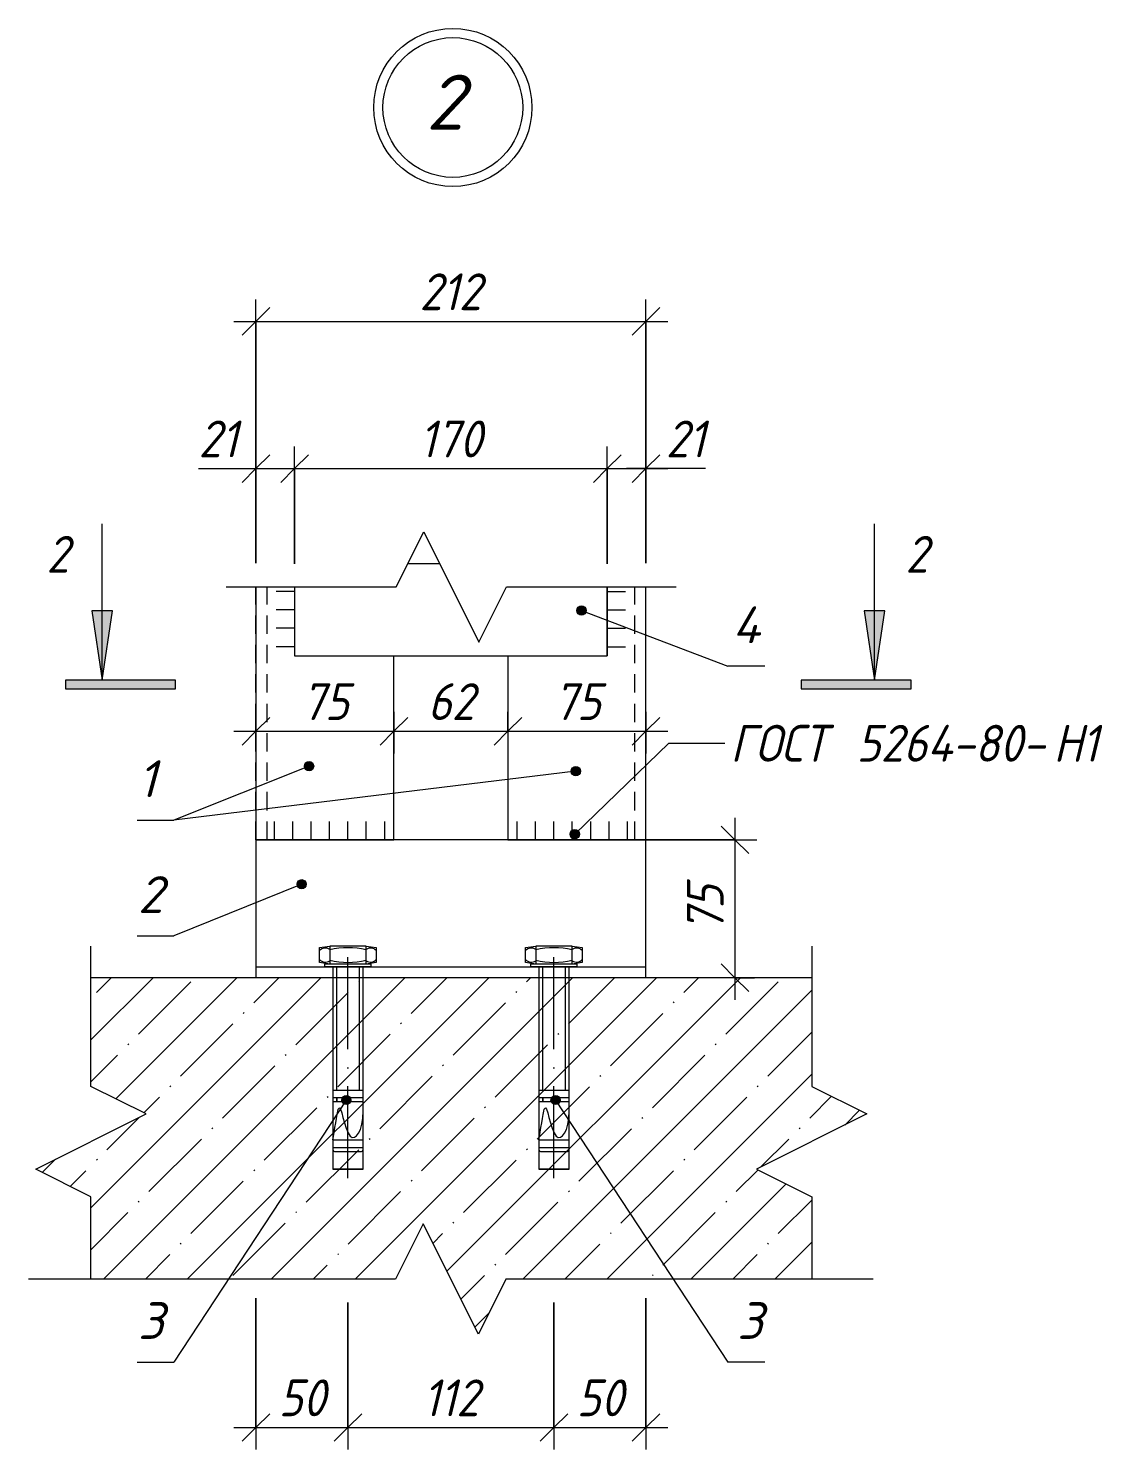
# Model space of a CAD drawing. Header units: millimetres. Extents: x 5003 to 30475, y -140 to 6930.
# Drawn here: x 5917 to 6501, y 4359 to 5132 of the extents above; entities that cross this region are included whole.
import ezdxf

# ---------------------------------------------------------------- set-up
doc = ezdxf.new("R2010")
doc.units = ezdxf.units.MM
doc.linetypes.add('200_ШТРИХ_ш1п0_6_', pattern=[16, 10, -6])
doc.linetypes.add('50_200_ШТРИХ_1Т_ш5_п1_п1_', pattern=[70, 50, -10, 0, -10])
for name, color, linetype, lineweight in [('A-ANNO-DIMS', 7, 'Continuous', 9), ('A-ANNO-DIMS-10', 7, 'Continuous', 9), ('A-ANNO-NOTE', 7, 'Continuous', 9), ('A-DETL', 7, 'Continuous', 9), ('A-DETL-1', 7, 'Continuous', 20), ('A-DETL-2', 7, 'Continuous', 5), ('A-DETL-3', 7, '50_200_ШТРИХ_1Т_ш5_п1_п1_', 5), ('A-DETL-4', 7, '200_ШТРИХ_ш1п0_6_', 5), ('A-DETL-GENF', 7, 'Continuous', 9), ('A-DETL-GENF-1', 7, 'Continuous', 5), ('G-ANNO-TEXT', 7, 'Continuous', 9)]:
    doc.layers.add(name, color=color, linetype=linetype, lineweight=lineweight)
doc.styles.add('ISOCPEUR_B_I', font='', dxfattribs={"height": 30})
doc.styles.add('ISOCPEUR_I', font='isocpeui.ttf', dxfattribs={"width": 0.9, "height": 20})
doc.styles.add('ISOCPEUR_I_1', font='isocpeui.ttf', dxfattribs={"height": 20})
doc.styles.get('ISOCPEUR_B_I').set_extended_font_data('ISOCPEUR', italic=True, bold=True)
doc.dimstyles.new('ISO-2_0_0_9К_СРЕДНИЙ', dxfattribs={"dimscale": 304.8, "dimtxt": 19.919624, "dimasz": 0.049213, "dimexe": 0.03937, "dimexo": 0, "dimgap": 0, "dimtad": 1, "dimdec": 0, "dimzin": 0, "dimdsep": 46, "dimtxsty": 'ISOCPEUR_I', "dimblk1": 'OBLIQUE', "dimblk2": 'OBLIQUE', "dimsah": 1, "dimcen": 0.09, "dimdle": 0.03937, "dimazin": 0, "dimtfac": 1, "dimtdec": 4, "dimtix": 1, "dimtmove": 1, "dimatfit": 3, "dimfxl": 1, "dimtvp": 1, "dimtolj": 1, "dimtzin": 0, "dimarcsym": 2})
doc.dimstyles.new('ISO-2_0_0_9К_СРЕДНИЙ_1', dxfattribs={"dimscale": 304.8, "dimtxt": 19.919624, "dimasz": 0.049213, "dimexe": 0.03937, "dimexo": 0, "dimgap": 0, "dimtad": 1, "dimdec": 0, "dimzin": 0, "dimdsep": 46, "dimtxsty": 'ISOCPEUR_I', "dimblk1": 'OBLIQUE', "dimblk2": 'OBLIQUE', "dimsah": 1, "dimcen": 0.09, "dimdle": 0.03937, "dimazin": 0, "dimtfac": 1, "dimtdec": 4, "dimtix": 1, "dimtmove": 0, "dimatfit": 3, "dimfxl": 1, "dimtvp": 1, "dimtolj": 1, "dimtzin": 0, "dimarcsym": 2})

# ---------------------------------------------------------------- blocks, each defined once
blk = doc.blocks.new('DET_L_Линия разрыва1 - М10-32921313-АР1_Узлы металлических стоек  3 этажа')
at = {"layer": 'A-DETL-GENF-1'}
for p, q in [((91.27, 30), (76.27, 0)), ((121.27, -30), (91.27, 30)), ((76.27, 0), (0, 0)), ((136.27, 0), (121.27, -30)), ((181.04, 0), (136.27, 0))]:
    blk.add_line(p, q, dxfattribs=at)
blk = doc.blocks.new('DET_L_Линия разрыва1 - М10-32921314-АР1_Узлы металлических стоек  3 этажа')
at = {"layer": 'A-DETL-GENF-1'}
for p, q in [((91.27, 30), (76.27, 0)), ((121.27, -30), (91.27, 30)), ((76.27, 0), (31.49, 0)), ((136.27, 0), (121.27, -30)), ((212.53, 0), (136.27, 0))]:
    blk.add_line(p, q, dxfattribs=at)
blk = doc.blocks.new('DET_L_Линия разрыва1 - М10-32921316-АР1_Узлы металлических стоек  3 этажа')
at = {"layer": 'A-DETL-GENF-1'}
for p, q in [((214.62, 30), (199.62, 0)), ((244.62, -30), (214.62, 30)), ((199.62, 0), (0, 0)), ((259.62, 0), (244.62, -30)), ((459.24, 0), (259.62, 0))]:
    blk.add_line(p, q, dxfattribs=at)
blk = doc.blocks.new('DET_L_Линия разрыва1 - М10-32921348-АР1_Узлы металлических стоек  3 этажа')
at = {"layer": 'A-DETL-GENF-1'}
for p, q in [((107.34, 30), (92.34, 0)), ((137.34, -30), (107.34, 30)), ((92.34, 0), (0, 0)), ((152.34, 0), (137.34, -30)), ((244.68, 0), (152.34, 0))]:
    blk.add_line(p, q, dxfattribs=at)
blk = doc.blocks.new('DIMBLOCK25-АР1_Узлы металлических стоек  3 этажа')
at = {"layer": 'A-ANNO-DIMS-10'}
for p, q in [((6040.24, 4760.31), (6040.24, 4737.71)), ((6040.24, 4749.71), (6040.24, 4760.31)), ((6115.24, 4760.31), (6115.24, 4737.71)), ((6115.24, 4749.71), (6115.24, 4760.31)), ((6028.24, 4749.71), (6115.24, 4749.71))]:
    blk.add_line(p, q, dxfattribs=at)
at = {"layer": 'A-ANNO-DIMS-10', "lineweight": 20}
for p, q in [((6040.24, 4749.71), (6047.74, 4757.21)), ((6115.24, 4749.71), (6122.74, 4757.21)), ((6040.24, 4749.71), (6032.74, 4742.21)), ((6115.24, 4749.71), (6107.74, 4742.21))]:
    blk.add_line(p, q, dxfattribs=at)
at = {"layer": 'A-ANNO-DIMS-10', "color": 0, "insert": (6065.1, 4775.84), "char_height": 20, "width": 30.3391, "attachment_point": 1, "line_spacing_factor": 1.149209, "style": 'ISOCPEUR_I'}
blk.add_mtext('75', dxfattribs=at)
blk = doc.blocks.new('_Oblique')
at = {"color": 0, "linetype": 'ByBlock', "lineweight": -2}
blk.add_line((-0.5, -0.5), (0.5, 0.5), dxfattribs=at)
blk = doc.blocks.new('DIMBLOCK26-АР1_Узлы металлических стоек  3 этажа')
at = {"layer": 'A-ANNO-DIMS-10'}
for p, q in [((6115.24, 4760.31), (6115.24, 4737.71)), ((6115.24, 4749.71), (6115.24, 4760.31)), ((6177.24, 4760.31), (6177.24, 4737.71)), ((6177.24, 4749.71), (6177.24, 4760.31)), ((6115.24, 4749.71), (6177.24, 4749.71))]:
    blk.add_line(p, q, dxfattribs=at)
at = {"layer": 'A-ANNO-DIMS-10', "lineweight": 20}
for p, q in [((6115.24, 4749.71), (6122.74, 4757.21)), ((6177.24, 4749.71), (6184.74, 4757.21)), ((6115.24, 4749.71), (6107.74, 4742.21)), ((6177.24, 4749.71), (6169.74, 4742.21))]:
    blk.add_line(p, q, dxfattribs=at)
at = {"layer": 'A-ANNO-DIMS-10', "color": 0, "insert": (6133.6, 4775.84), "char_height": 20, "width": 30.3391, "attachment_point": 1, "line_spacing_factor": 1.149209, "style": 'ISOCPEUR_I'}
blk.add_mtext('62', dxfattribs=at)
blk = doc.blocks.new('DIMBLOCK27-АР1_Узлы металлических стоек  3 этажа')
at = {"layer": 'A-ANNO-DIMS-10'}
for p, q in [((6177.24, 4760.31), (6177.24, 4737.71)), ((6177.24, 4749.71), (6177.24, 4760.31)), ((6252.24, 4760.31), (6252.24, 4737.71)), ((6252.24, 4749.71), (6252.24, 4760.31)), ((6177.24, 4749.71), (6264.24, 4749.71))]:
    blk.add_line(p, q, dxfattribs=at)
at = {"layer": 'A-ANNO-DIMS-10', "lineweight": 20}
for p, q in [((6177.24, 4749.71), (6184.74, 4757.21)), ((6252.24, 4749.71), (6259.74, 4757.21)), ((6177.24, 4749.71), (6169.74, 4742.21)), ((6252.24, 4749.71), (6244.74, 4742.21))]:
    blk.add_line(p, q, dxfattribs=at)
at = {"layer": 'A-ANNO-DIMS-10', "color": 0, "insert": (6202.1, 4775.84), "char_height": 20, "width": 30.3391, "attachment_point": 1, "line_spacing_factor": 1.149209, "style": 'ISOCPEUR_I'}
blk.add_mtext('75', dxfattribs=at)
blk = doc.blocks.new('DIMBLOCK28-АР1_Узлы металлических стоек  3 этажа')
at = {"layer": 'A-ANNO-DIMS-10'}
for p, q in [((6040.24, 4879.41), (6040.24, 4904.54)), ((6061.24, 4840.71), (6061.24, 4904.54)), ((6009.02, 4892.54), (6030.47, 4892.54)), ((6028.24, 4892.54), (6061.24, 4892.54)), ((6030.47, 4892.54), (6050.74, 4892.54)), ((6040.24, 4892.54), (6040.24, 4879.41)), ((6061.24, 4892.54), (6061.24, 4840.71))]:
    blk.add_line(p, q, dxfattribs=at)
at = {"layer": 'A-ANNO-DIMS-10', "lineweight": 20}
for p, q in [((6040.24, 4892.54), (6047.74, 4900.04)), ((6061.24, 4892.54), (6068.74, 4900.04)), ((6040.24, 4892.54), (6032.74, 4885.04)), ((6061.24, 4892.54), (6053.74, 4885.04))]:
    blk.add_line(p, q, dxfattribs=at)
at = {"layer": 'A-ANNO-DIMS-10', "color": 0, "insert": (6009.02, 4918.67), "char_height": 20, "width": 25.7423, "attachment_point": 1, "line_spacing_factor": 1.149209, "style": 'ISOCPEUR_I'}
blk.add_mtext('21', dxfattribs=at)
blk = doc.blocks.new('DIMBLOCK29-АР1_Узлы металлических стоек  3 этажа')
at = {"layer": 'A-ANNO-DIMS-10'}
for p, q in [((6061.24, 4840.71), (6061.24, 4904.54)), ((6231.24, 4840.71), (6231.24, 4904.54)), ((6061.24, 4892.54), (6231.24, 4892.54)), ((6061.24, 4892.54), (6061.24, 4840.71)), ((6231.24, 4892.54), (6231.24, 4840.71))]:
    blk.add_line(p, q, dxfattribs=at)
at = {"layer": 'A-ANNO-DIMS-10', "lineweight": 20}
for p, q in [((6061.24, 4892.54), (6068.74, 4900.04)), ((6231.24, 4892.54), (6238.74, 4900.04)), ((6061.24, 4892.54), (6053.74, 4885.04)), ((6231.24, 4892.54), (6223.74, 4885.04))]:
    blk.add_line(p, q, dxfattribs=at)
at = {"layer": 'A-ANNO-DIMS-10', "color": 0, "insert": (6129.19, 4918.67), "char_height": 20, "width": 40.9118, "attachment_point": 1, "line_spacing_factor": 1.149209, "style": 'ISOCPEUR_I'}
blk.add_mtext('170', dxfattribs=at)
blk = doc.blocks.new('DIMBLOCK30-АР1_Узлы металлических стоек  3 этажа')
at = {"layer": 'A-ANNO-DIMS-10'}
for p, q in [((6231.24, 4840.71), (6231.24, 4904.54)), ((6252.24, 4879.41), (6252.24, 4904.54)), ((6231.24, 4892.54), (6264.24, 4892.54)), ((6231.24, 4892.54), (6231.24, 4840.71)), ((6263.15, 4892.54), (6241.74, 4892.54)), ((6252.24, 4892.54), (6252.24, 4879.41)), ((6284.6, 4892.54), (6263.15, 4892.54))]:
    blk.add_line(p, q, dxfattribs=at)
at = {"layer": 'A-ANNO-DIMS-10', "lineweight": 20}
for p, q in [((6231.24, 4892.54), (6238.74, 4900.04)), ((6252.24, 4892.54), (6259.74, 4900.04)), ((6231.24, 4892.54), (6223.74, 4885.04)), ((6252.24, 4892.54), (6244.74, 4885.04))]:
    blk.add_line(p, q, dxfattribs=at)
at = {"layer": 'A-ANNO-DIMS-10', "color": 0, "insert": (6263.15, 4918.67), "char_height": 20, "width": 25.7423, "attachment_point": 1, "line_spacing_factor": 1.149209, "style": 'ISOCPEUR_I'}
blk.add_mtext('21', dxfattribs=at)
blk = doc.blocks.new('DIMBLOCK31-АР1_Узлы металлических стоек  3 этажа')
at = {"layer": 'A-ANNO-DIMS-10'}
for p, q in [((6040.24, 4841.08), (6040.24, 4984.54)), ((6252.24, 4841.08), (6252.24, 4984.54)), ((6028.24, 4972.54), (6264.24, 4972.54)), ((6040.24, 4972.54), (6040.24, 4841.08)), ((6252.24, 4972.54), (6252.24, 4841.08))]:
    blk.add_line(p, q, dxfattribs=at)
at = {"layer": 'A-ANNO-DIMS-10', "lineweight": 20}
for p, q in [((6040.24, 4972.54), (6047.74, 4980.04)), ((6252.24, 4972.54), (6259.74, 4980.04)), ((6040.24, 4972.54), (6032.74, 4965.04)), ((6252.24, 4972.54), (6244.74, 4965.04))]:
    blk.add_line(p, q, dxfattribs=at)
at = {"layer": 'A-ANNO-DIMS-10', "color": 0, "insert": (6129.19, 4998.67), "char_height": 20, "width": 40.9118, "attachment_point": 1, "line_spacing_factor": 1.149209, "style": 'ISOCPEUR_I'}
blk.add_mtext('212', dxfattribs=at)
blk = doc.blocks.new('DIMBLOCK32-АР1_Узлы металлических стоек  3 этажа')
at = {"layer": 'A-ANNO-DIMS-10'}
for p, q in [((6040.24, 4441.55), (6040.24, 4359.17)), ((6040.24, 4371.17), (6040.24, 4441.55)), ((6090.24, 4439.09), (6090.24, 4359.17)), ((6090.24, 4371.17), (6090.24, 4439.09)), ((6028.24, 4371.17), (6090.24, 4371.17))]:
    blk.add_line(p, q, dxfattribs=at)
at = {"layer": 'A-ANNO-DIMS-10', "lineweight": 20}
for p, q in [((6040.24, 4371.17), (6047.74, 4378.67)), ((6090.24, 4371.17), (6097.74, 4378.67)), ((6040.24, 4371.17), (6032.74, 4363.67)), ((6090.24, 4371.17), (6082.74, 4363.67))]:
    blk.add_line(p, q, dxfattribs=at)
at = {"layer": 'A-ANNO-DIMS-10', "color": 0, "insert": (6052.6, 4397.3), "char_height": 20, "width": 30.3391, "attachment_point": 1, "line_spacing_factor": 1.149209, "style": 'ISOCPEUR_I'}
blk.add_mtext('50', dxfattribs=at)
blk = doc.blocks.new('DIMBLOCK33-АР1_Узлы металлических стоек  3 этажа')
at = {"layer": 'A-ANNO-DIMS-10'}
for p, q in [((6090.24, 4439.09), (6090.24, 4359.17)), ((6090.24, 4371.17), (6090.24, 4439.09)), ((6202.24, 4439.09), (6202.24, 4359.17)), ((6202.24, 4371.17), (6202.24, 4439.09)), ((6090.24, 4371.17), (6202.24, 4371.17))]:
    blk.add_line(p, q, dxfattribs=at)
at = {"layer": 'A-ANNO-DIMS-10', "lineweight": 20}
for p, q in [((6090.24, 4371.17), (6097.74, 4378.67)), ((6202.24, 4371.17), (6209.74, 4378.67)), ((6090.24, 4371.17), (6082.74, 4363.67)), ((6202.24, 4371.17), (6194.74, 4363.67))]:
    blk.add_line(p, q, dxfattribs=at)
at = {"layer": 'A-ANNO-DIMS-10', "color": 0, "insert": (6131.11, 4397.3), "char_height": 20, "width": 36.315, "attachment_point": 1, "line_spacing_factor": 1.149209, "style": 'ISOCPEUR_I'}
blk.add_mtext('112', dxfattribs=at)
blk = doc.blocks.new('DIMBLOCK34-АР1_Узлы металлических стоек  3 этажа')
at = {"layer": 'A-ANNO-DIMS-10'}
for p, q in [((6202.24, 4439.09), (6202.24, 4359.17)), ((6202.24, 4371.17), (6202.24, 4439.09)), ((6252.24, 4441.55), (6252.24, 4359.17)), ((6252.24, 4371.17), (6252.24, 4441.55)), ((6202.24, 4371.17), (6264.24, 4371.17))]:
    blk.add_line(p, q, dxfattribs=at)
at = {"layer": 'A-ANNO-DIMS-10', "lineweight": 20}
for p, q in [((6202.24, 4371.17), (6209.74, 4378.67)), ((6252.24, 4371.17), (6259.74, 4378.67)), ((6202.24, 4371.17), (6194.74, 4363.67)), ((6252.24, 4371.17), (6244.74, 4363.67))]:
    blk.add_line(p, q, dxfattribs=at)
at = {"layer": 'A-ANNO-DIMS-10', "color": 0, "insert": (6214.6, 4397.3), "char_height": 20, "width": 30.3391, "attachment_point": 1, "line_spacing_factor": 1.149209, "style": 'ISOCPEUR_I'}
blk.add_mtext('50', dxfattribs=at)
blk = doc.blocks.new('_AT__Текстовая выноска1 - _AT__Текстовая выноска 2-25057224-АР1_Узлы металлических стоек  3 этажа')
at = {"layer": 'A-ANNO-NOTE'}
blk.add_line((0, 0), (2, 0), dxfattribs=at)
blk = doc.blocks.new('_AT__Текстовая выноска1 - _AT__Текстовая выноска 2-25057332-АР1_Узлы металлических стоек  3 этажа')
at = {"layer": 'A-ANNO-NOTE'}
blk.add_line((0, 0), (2, 0), dxfattribs=at)
blk = doc.blocks.new('DIMBLOCK35-АР1_Узлы металлических стоек  3 этажа')
at = {"layer": 'A-ANNO-DIMS-10', "lineweight": 20}
for p, q in [((6300.63, 4690.71), (6293.13, 4698.21)), ((6300.63, 4690.71), (6308.13, 4683.21)), ((6300.63, 4615.71), (6293.13, 4623.21)), ((6300.63, 4615.71), (6308.13, 4608.21))]:
    blk.add_line(p, q, dxfattribs=at)
at = {"layer": 'A-ANNO-DIMS-10'}
for p, q in [((6300.63, 4702.71), (6300.63, 4603.71)), ((6252.24, 4690.71), (6312.63, 4690.71)), ((6300.63, 4690.71), (6252.24, 4690.71)), ((6311.23, 4615.71), (6288.63, 4615.71)), ((6300.63, 4615.71), (6311.23, 4615.71))]:
    blk.add_line(p, q, dxfattribs=at)
at = {"layer": 'A-ANNO-DIMS-10', "color": 0, "insert": (6274.5, 4640.57), "char_height": 20, "width": 30.3391, "attachment_point": 1, "rotation": 90, "line_spacing_factor": 1.149209, "style": 'ISOCPEUR_I'}
blk.add_mtext('75', dxfattribs=at)

msp = doc.modelspace()

# ---------------------------------------------------------------- hatches: boundary and pattern name
at = {"layer": 'A-ANNO-NOTE'}
h = msp.add_hatch(color=256, dxfattribs=at)
edge = h.paths.add_edge_path(flags=0)
edge.add_arc((6217.24, 4815.37), 2.5, 0, 360)
h = msp.add_hatch(color=256, dxfattribs=at)
edge = h.paths.add_edge_path(flags=0)
edge.add_arc((6069.12, 4730.74), 2.5, 0, 360)
h = msp.add_hatch(color=256, dxfattribs=at)
edge = h.paths.add_edge_path(flags=0)
edge.add_arc((6214.15, 4728), 2.5, 0, 360)
h = msp.add_hatch(color=256, dxfattribs=at)
edge = h.paths.add_edge_path(flags=0)
edge.add_arc((6065.12, 4666.54), 2.5, 0, 360)
h = msp.add_hatch(color=256, dxfattribs=at)
edge = h.paths.add_edge_path(flags=0)
edge.add_arc((6089.34, 4549.2), 2.5, 0, 360)
h = msp.add_hatch(color=256, dxfattribs=at)
edge = h.paths.add_edge_path(flags=0)
edge.add_arc((6203.14, 4549.2), 2.5, 0, 360)
at = {"layer": 'A-DETL-GENF'}
for points in [[(5956.6, 4777.51), (5962.25, 4815.22), (5950.94, 4815.22)], [(6376.48, 4777.51), (6382.14, 4815.22), (6370.83, 4815.22)], [(5962.25, 4772.82), (5996.47, 4772.82), (5996.47, 4777.51), (5936.6, 4777.51), (5936.6, 4772.82), (5957.3, 4772.82)], [(6396.48, 4772.82), (6396.48, 4777.51), (6336.61, 4777.51), (6336.61, 4772.82), (6382.14, 4772.82)]]:
    msp.add_hatch(color=256, dxfattribs=at).paths.add_polyline_path(points, flags=0)
at = {"layer": 'A-DETL-GENF-1'}
h = msp.add_hatch(dxfattribs=at)
h.set_pattern_fill('FP_1', color=256, style=0, pattern_type=2)
h.set_pattern_definition([(45, (0, 0), (-22.80985, 22.80985), []), (45, (22.81, 0), (-22.80985, 22.80985), [40.323, -8.065, 0.671, -7.394])])
h.paths.add_polyline_path([(6161.15, 4421.85), (6176.15, 4451.85), (6342.42, 4451.85), (6342.42, 4496.63), (6312.42, 4511.63), (6372.42, 4541.63), (6342.42, 4556.63), (6342.42, 4615.71), (5950.48, 4615.71), (5950.48, 4556.63), (5980.48, 4541.63), (5920.48, 4511.63), (5950.48, 4496.63), (5950.48, 4451.85), (6116.15, 4451.85), (6131.15, 4481.85), (6146.15, 4451.85)], flags=0)
at = {"layer": 'G-ANNO-TEXT'}
h = msp.add_hatch(color=256, dxfattribs=at)
edge = h.paths.add_edge_path(flags=0)
edge.add_arc((6213.62, 4693.79), 2.5, 0, 360)

# ---------------------------------------------------------------- linework, layer by layer
at = {"layer": 'A-ANNO-NOTE'}
for p, q in [((6217.24, 4815.37), (6296.82, 4785.06)), ((6069.12, 4730.74), (5995.65, 4701.42)), ((6214.15, 4728), (5995.65, 4701.42)), ((6065.12, 4666.54), (5995.65, 4638.43)), ((6089.34, 4549.2), (5995.65, 4406.76)), ((6203.14, 4549.2), (6296.82, 4406.76))]:
    msp.add_line(p, q, dxfattribs=at)
for centre in [(6217.24, 4815.37), (6069.12, 4730.74), (6214.15, 4728), (6065.12, 4666.54), (6089.34, 4549.2), (6203.14, 4549.2)]:
    msp.add_circle(centre, 2.5, dxfattribs=at)
at = {"layer": 'A-DETL'}
for p, q in [((6140.18, 4840.71), (6122.68, 4840.71)), ((6040.24, 4828.21), (6040.24, 4690.71)), ((6061.24, 4828.21), (6061.24, 4790.71)), ((6061.24, 4828.21), (6061.24, 4790.71)), ((6231.24, 4790.71), (6231.24, 4828.21)), ((6231.24, 4828.21), (6231.24, 4790.71)), ((6252.24, 4690.71), (6252.24, 4828.21)), ((5950.94, 4815.22), (5956.6, 4777.51)), ((5962.25, 4815.22), (5950.94, 4815.22)), ((5956.6, 4777.51), (5962.25, 4815.22)), ((6382.14, 4815.22), (6370.83, 4815.22)), ((6370.83, 4815.22), (6376.48, 4777.51)), ((6376.48, 4777.51), (6382.14, 4815.22)), ((6061.24, 4790.71), (6231.24, 4790.71)), ((6115.24, 4690.71), (6115.24, 4790.71)), ((6177.24, 4790.71), (6177.24, 4690.71)), ((5936.6, 4777.51), (5936.6, 4772.82)), ((5956.6, 4777.51), (5936.6, 4777.51)), ((5996.47, 4777.51), (5956.6, 4777.51)), ((5996.47, 4772.82), (5996.47, 4777.51)), ((6376.48, 4777.51), (6336.61, 4777.51)), ((6336.61, 4777.51), (6336.61, 4772.82)), ((6396.48, 4777.51), (6376.48, 4777.51)), ((6396.48, 4772.82), (6396.48, 4777.51)), ((5936.6, 4772.82), (5996.47, 4772.82)), ((6336.61, 4772.82), (6396.48, 4772.82)), ((6040.24, 4690.71), (6040.24, 4621.71)), ((6040.24, 4690.71), (6115.24, 4690.71)), ((6115.24, 4690.71), (6040.24, 4690.71)), ((6252.24, 4690.71), (6115.24, 4690.71)), ((6177.24, 4690.71), (6252.24, 4690.71)), ((6252.24, 4621.71), (6252.24, 4690.71)), ((6040.24, 4621.71), (6040.24, 4615.71)), ((6040.24, 4621.71), (6252.24, 4621.71)), ((6252.24, 4615.71), (6252.24, 4621.71))]:
    msp.add_line(p, q, dxfattribs=at)
for radius in [43, 38]:
    msp.add_circle((6147.27, 5088.86), radius, dxfattribs=at)
at = {"layer": 'A-DETL-1'}
msp.add_line((6342.42, 4615.71), (5950.48, 4615.71), dxfattribs=at)
at = {"layer": 'A-DETL-2'}
for p, q in [((5956.6, 4777.51), (5956.6, 4862.51)), ((6376.48, 4777.51), (6376.48, 4862.51)), ((6061.24, 4825.71), (6051.24, 4825.71)), ((6231.24, 4825.71), (6241.24, 4825.71)), ((6061.24, 4815.71), (6051.24, 4815.71)), ((6231.24, 4815.71), (6241.24, 4815.71)), ((6061.24, 4805.71), (6051.24, 4805.71)), ((6231.24, 4805.71), (6241.24, 4805.71)), ((6061.24, 4795.71), (6051.24, 4795.71)), ((6231.24, 4795.71), (6241.24, 4795.71)), ((6050.24, 4690.71), (6050.24, 4700.71)), ((6060.24, 4690.71), (6060.24, 4700.71)), ((6070.24, 4690.71), (6070.24, 4700.71)), ((6080.24, 4690.71), (6080.24, 4700.71)), ((6090.24, 4690.71), (6090.24, 4700.71)), ((6100.24, 4690.71), (6100.24, 4700.71)), ((6110.24, 4690.71), (6110.24, 4700.71)), ((6182.24, 4690.71), (6182.24, 4700.71)), ((6192.24, 4690.71), (6192.24, 4700.71)), ((6202.24, 4690.71), (6202.24, 4700.71)), ((6212.24, 4690.71), (6212.24, 4700.71)), ((6222.24, 4690.71), (6222.24, 4700.71)), ((6232.24, 4690.71), (6232.24, 4700.71)), ((6242.24, 4690.71), (6242.24, 4700.71)), ((6074.83, 4632.11), (6080.32, 4632.88)), ((6074.83, 4623.92), (6074.83, 4632.11)), ((6100.16, 4632.9), (6080.32, 4632.9)), ((6080.32, 4632.9), (6080.32, 4623.15)), ((6100.16, 4623.15), (6100.16, 4632.9)), ((6100.16, 4632.88), (6105.65, 4632.11)), ((6105.65, 4632.11), (6105.65, 4623.92)), ((6186.83, 4632.11), (6192.32, 4632.88)), ((6186.83, 4623.92), (6186.83, 4632.11)), ((6212.16, 4632.9), (6192.32, 4632.9)), ((6192.32, 4632.9), (6192.32, 4623.15)), ((6212.16, 4623.15), (6212.16, 4632.9)), ((6212.16, 4632.88), (6217.65, 4632.11)), ((6217.65, 4632.11), (6217.65, 4623.92)), ((6080.32, 4623.15), (6074.83, 4623.92)), ((6102.91, 4623.15), (6077.56, 4623.15)), ((6077.56, 4623.15), (6077.56, 4621.71)), ((6102.91, 4621.71), (6077.56, 4621.71)), ((6100.16, 4623.15), (6080.32, 4623.15)), ((6081.97, 4621.71), (6081.97, 4511.71)), ((6084.08, 4621.71), (6084.08, 4554.65)), ((6096.39, 4621.71), (6096.39, 4554.65)), ((6098.5, 4511.71), (6098.5, 4621.71)), ((6105.65, 4623.92), (6100.16, 4623.15)), ((6102.91, 4621.71), (6102.91, 4623.15)), ((6192.32, 4623.15), (6186.83, 4623.92)), ((6214.91, 4623.15), (6189.56, 4623.15)), ((6189.56, 4623.15), (6189.56, 4621.71)), ((6214.91, 4621.71), (6189.56, 4621.71)), ((6212.16, 4623.15), (6192.32, 4623.15)), ((6193.97, 4621.71), (6193.97, 4511.71)), ((6196.08, 4621.71), (6196.08, 4554.65)), ((6208.39, 4621.71), (6208.39, 4554.65)), ((6210.5, 4511.71), (6210.5, 4621.71)), ((6217.65, 4623.92), (6212.16, 4623.15)), ((6214.91, 4621.71), (6214.91, 4623.15)), ((6081.97, 4554.65), (6098.5, 4554.65)), ((6193.97, 4554.65), (6210.5, 4554.65)), ((6081.97, 4550.52), (6098.5, 4550.52)), ((6081.97, 4548.45), (6098.5, 4548.45)), ((6084.04, 4550.52), (6084.04, 4548.45)), ((6084.13, 4550.52), (6084.13, 4548.45)), ((6193.97, 4550.52), (6210.5, 4550.52)), ((6193.97, 4548.45), (6210.5, 4548.45)), ((6196.04, 4550.52), (6196.04, 4548.45)), ((6196.13, 4550.52), (6196.13, 4548.45)), ((6081.97, 4527.49), (6098.5, 4527.49)), ((6081.97, 4523.36), (6098.5, 4523.36)), ((6082.94, 4521.29), (6097.53, 4521.29)), ((6193.97, 4527.49), (6210.5, 4527.49)), ((6193.97, 4523.36), (6210.5, 4523.36)), ((6194.94, 4521.29), (6209.53, 4521.29)), ((6098.5, 4511.71), (6081.97, 4511.71)), ((6081.97, 4511.71), (6098.5, 4511.71)), ((6210.5, 4511.71), (6193.97, 4511.71)), ((6193.97, 4511.71), (6210.5, 4511.71))]:
    msp.add_line(p, q, dxfattribs=at)
for centre, radius, start, end in [((6077.96, 4627.59), 4.23, 56.08031, 137.7236), ((6090.24, 4589.17), 42.85, 76.6145, 103.3855), ((6102.52, 4627.59), 4.23, 42.2764, 123.91969), ((6189.96, 4627.59), 4.23, 56.08031, 137.7236), ((6202.24, 4589.17), 42.85, 76.6145, 103.3855), ((6214.52, 4627.59), 4.23, 42.2764, 123.91969), ((6077.96, 4628.45), 4.23, 222.2764, 303.91969), ((6090.24, 4666.87), 42.85, 256.6145, 283.3855), ((6102.52, 4628.45), 4.23, 236.08031, 317.7236), ((6189.96, 4628.45), 4.23, 222.2764, 303.91969), ((6202.24, 4666.87), 42.85, 256.6145, 283.3855), ((6214.52, 4628.45), 4.23, 236.08031, 317.7236), ((6083.15, 4522.65), 1.38, 210.89949, 261.27655), ((6097.32, 4522.65), 1.38, 278.72345, 329.10051), ((6195.15, 4522.65), 1.38, 210.89949, 261.27655), ((6209.32, 4522.65), 1.38, 278.72345, 329.10051)]:
    msp.add_arc(centre, radius, start, end, dxfattribs=at)
for points in [[(6081.97, 4527.49), (6083.15, 4532.21), (6085.61, 4557.67), (6089.37, 4520.19), (6098.5, 4532.18), (6098.5, 4543.18)], [(6193.97, 4527.49), (6195.15, 4532.21), (6197.61, 4557.67), (6201.37, 4520.19), (6210.5, 4532.18), (6210.5, 4543.18)]]:
    msp.add_open_spline(points, degree=3, knots=[3.947128, 3.947128, 3.947128, 3.947128, 10.095996, 20.129437, 28.583816, 28.583816, 28.583816, 28.583816], dxfattribs=at)
at = {"layer": 'A-DETL-3'}
for p, q in [((6090.24, 4506.71), (6090.24, 4636.71)), ((6202.24, 4506.71), (6202.24, 4636.71))]:
    msp.add_line(p, q, dxfattribs=at)
at = {"layer": 'A-DETL-4'}
for p, q in [((6040.24, 4690.71), (6040.24, 4828.21)), ((6046.24, 4690.71), (6046.24, 4828.21)), ((6246.24, 4690.71), (6246.24, 4828.21)), ((6252.24, 4690.71), (6252.24, 4828.21))]:
    msp.add_line(p, q, dxfattribs=at)
at = {"layer": 'G-ANNO-TEXT'}
for p, q in [((6213.62, 4693.79), (6264.64, 4743.2)), ((6264.64, 4743.2), (6295.18, 4743.2))]:
    msp.add_line(p, q, dxfattribs=at)
msp.add_circle((6213.62, 4693.79), 2.5, dxfattribs=at)

# ---------------------------------------------------------------- block references
at = {"layer": 'A-ANNO-NOTE', "xscale": 10, "yscale": 10, "zscale": 10, "rotation": 180}
for p in [(6316.82, 4785.06), (6316.82, 4406.76)]:
    msp.add_blockref('_AT__Текстовая выноска1 - _AT__Текстовая выноска 2-25057332-АР1_Узлы металлических стоек  3 этажа', p, dxfattribs=at)
at = {"layer": 'A-ANNO-NOTE', "xscale": 10, "yscale": 10, "zscale": 10}
for p in [(5975.65, 4701.42), (5975.65, 4638.43), (5975.65, 4406.76)]:
    msp.add_blockref('_AT__Текстовая выноска1 - _AT__Текстовая выноска 2-25057224-АР1_Узлы металлических стоек  3 этажа', p, dxfattribs=at)
at = {"layer": 'A-DETL-GENF-1'}
for name, p, rotation in [('DET_L_Линия разрыва1 - М10-32921348-АР1_Узлы металлических стоек  3 этажа', (6268.77, 4828.21), 180), ('DET_L_Линия разрыва1 - М10-32921313-АР1_Узлы металлических стоек  3 этажа', (5950.48, 4632.9), 269.9999999999995), ('DET_L_Линия разрыва1 - М10-32921314-АР1_Узлы металлических стоек  3 этажа', (6342.42, 4420.36), 89.99999999999955)]:
    msp.add_blockref(name, p, dxfattribs=dict(at, rotation=rotation))
msp.add_blockref('DET_L_Линия разрыва1 - М10-32921316-АР1_Узлы металлических стоек  3 этажа', (5916.53, 4451.85), dxfattribs=at)

# ---------------------------------------------------------------- texts
at = {"layer": 'A-ANNO-NOTE', "char_height": 20, "attachment_point": 1, "style": 'ISOCPEUR_I_1'}
for s, insert, width in [('\\fISOCPEUR|b0|i1|c204|p34|;4', (6299.21, 4817.58), 20.8439), ('\\fISOCPEUR|b0|i1|c204|p34|;1', (5976.06, 4733.95), 12.827), ('\\fISOCPEUR|b0|i1|c204|p34|;2', (5976.06, 4670.95), 17.6371), ('\\fISOCPEUR|b0|i1|c204|p34|;3', (5976.06, 4439.29), 17.6371), ('\\fISOCPEUR|b0|i1|c204|p34|;3', (6301.81, 4439.29), 17.6371)]:
    msp.add_mtext(s, dxfattribs=dict(at, insert=insert, width=width))
at = {"layer": 'G-ANNO-TEXT', "attachment_point": 1}
for s, insert, char_height, width, style in [('\\fISOCPEUR|b1|i1|c204|p34|;2', (6132.67, 5106.72), 30, 26.4557, 'ISOCPEUR_B_I'), ('\\fISOCPEUR|b0|i1|c204|p34|;\\W.9;2', (5926.34, 4855.94), 20, 15.8734, 'ISOCPEUR_I'), ('\\fISOCPEUR|b0|i1|c204|p34|;\\W.9;2', (6393.36, 4855.94), 20, 15.8734, 'ISOCPEUR_I'), ('ГОСТ', (6298.18, 4753.2), 20, 69.2658, 'ISOCPEUR_I'), (' 5264-80-', (6355.33, 4753.2), 20, 143.5822, 'ISOCPEUR_I'), ('\\fISOCPEUR|b0|i1|c204|p34|;\\W.9;Н', (6473.8, 4753.2), 20, 18.7595, 'ISOCPEUR_I'), ('\\fISOCPEUR|b0|i1|c204|p34|;\\W.9;1', (6489.27, 4753.2), 20, 11.5443, 'ISOCPEUR_I')]:
    msp.add_mtext(s, dxfattribs=dict(at, insert=insert, char_height=char_height, width=width, style=style))

# ---------------------------------------------------------------- dimensions: what is measured, and where the dimension line sits
at = {"layer": 'A-ANNO-DIMS'}
for base, p1, p2, override, picture, middle in [((6252.24, 4972.54), (6040.24, 4841.08), (6252.24, 4841.08), {"dimpost": '<>', "dimfxl": 212}, 'DIMBLOCK31-АР1_Узлы металлических стоек  3 этажа', (6146.24, 4982.54)), ((6231.24, 4892.54), (6061.24, 4840.71), (6231.24, 4840.71), {"dimpost": '<>', "dimfxl": 170}, 'DIMBLOCK29-АР1_Узлы металлических стоек  3 этажа', (6146.24, 4902.67)), ((6115.24, 4749.71), (6040.24, 4760.31), (6115.24, 4760.31), {"dimpost": '<>', "dimfxl": 75}, 'DIMBLOCK25-АР1_Узлы металлических стоек  3 этажа', (6077.74, 4759.84)), ((6177.24, 4749.71), (6115.24, 4760.31), (6177.24, 4760.31), {"dimpost": '<>', "dimfxl": 62}, 'DIMBLOCK26-АР1_Узлы металлических стоек  3 этажа', (6146.24, 4759.71)), ((6252.24, 4749.71), (6177.24, 4760.31), (6252.24, 4760.31), {"dimpost": '<>', "dimfxl": 75}, 'DIMBLOCK27-АР1_Узлы металлических стоек  3 этажа', (6214.74, 4759.84)), ((6090.24, 4371.17), (6040.24, 4441.55), (6090.24, 4439.09), {"dimpost": '<>', "dimfxl": 50.060424}, 'DIMBLOCK32-АР1_Узлы металлических стоек  3 этажа', (6065.24, 4381.17)), ((6202.24, 4371.17), (6090.24, 4439.09), (6202.24, 4439.09), {"dimpost": '<>', "dimfxl": 112}, 'DIMBLOCK33-АР1_Узлы металлических стоек  3 этажа', (6146.24, 4381.17)), ((6252.24, 4371.17), (6202.24, 4439.09), (6252.24, 4441.55), {"dimpost": '<>', "dimfxl": 50.060424}, 'DIMBLOCK34-АР1_Узлы металлических стоек  3 этажа', (6227.24, 4381.17))]:
    dim = msp.add_linear_dim(base=base, p1=p1, p2=p2, dimstyle='ISO-2_0_0_9К_СРЕДНИЙ_1', override=override, dxfattribs=at)
    dim.commit()
    dim.dimension.update_dxf_attribs({"geometry": picture, "text_midpoint": middle})
for base, p1, p2, picture, middle in [((6061.24, 4892.54), (6040.24, 4879.41), (6061.24, 4840.71), 'DIMBLOCK28-АР1_Узлы металлических стоек  3 этажа', (6021.89, 4905.33)), ((6252.24, 4892.54), (6231.24, 4840.71), (6252.24, 4879.41), 'DIMBLOCK30-АР1_Узлы металлических стоек  3 этажа', (6276.02, 4905.33))]:
    dim = msp.add_linear_dim(base=base, p1=p1, p2=p2, dimstyle='ISO-2_0_0_9К_СРЕДНИЙ', override={"dimpost": '<>', "dimfxl": 44.026862}, dxfattribs=at)
    dim.commit()
    dim.dimension.update_dxf_attribs({"geometry": picture, "text_midpoint": middle, "dimtype": 160})
dim = msp.add_linear_dim(base=(6300.63, 4615.71), p1=(6252.24, 4690.71), p2=(6311.23, 4615.71), angle=90, dimstyle='ISO-2_0_0_9К_СРЕДНИЙ_1', override={"dimpost": '<>', "dimfxl": 95.42371}, dxfattribs=at)
dim.commit()
dim.dimension.update_dxf_attribs({"geometry": 'DIMBLOCK35-АР1_Узлы металлических стоек  3 этажа', "text_midpoint": (6290.5, 4653.21)})

doc.saveas('drawing.dxf')
